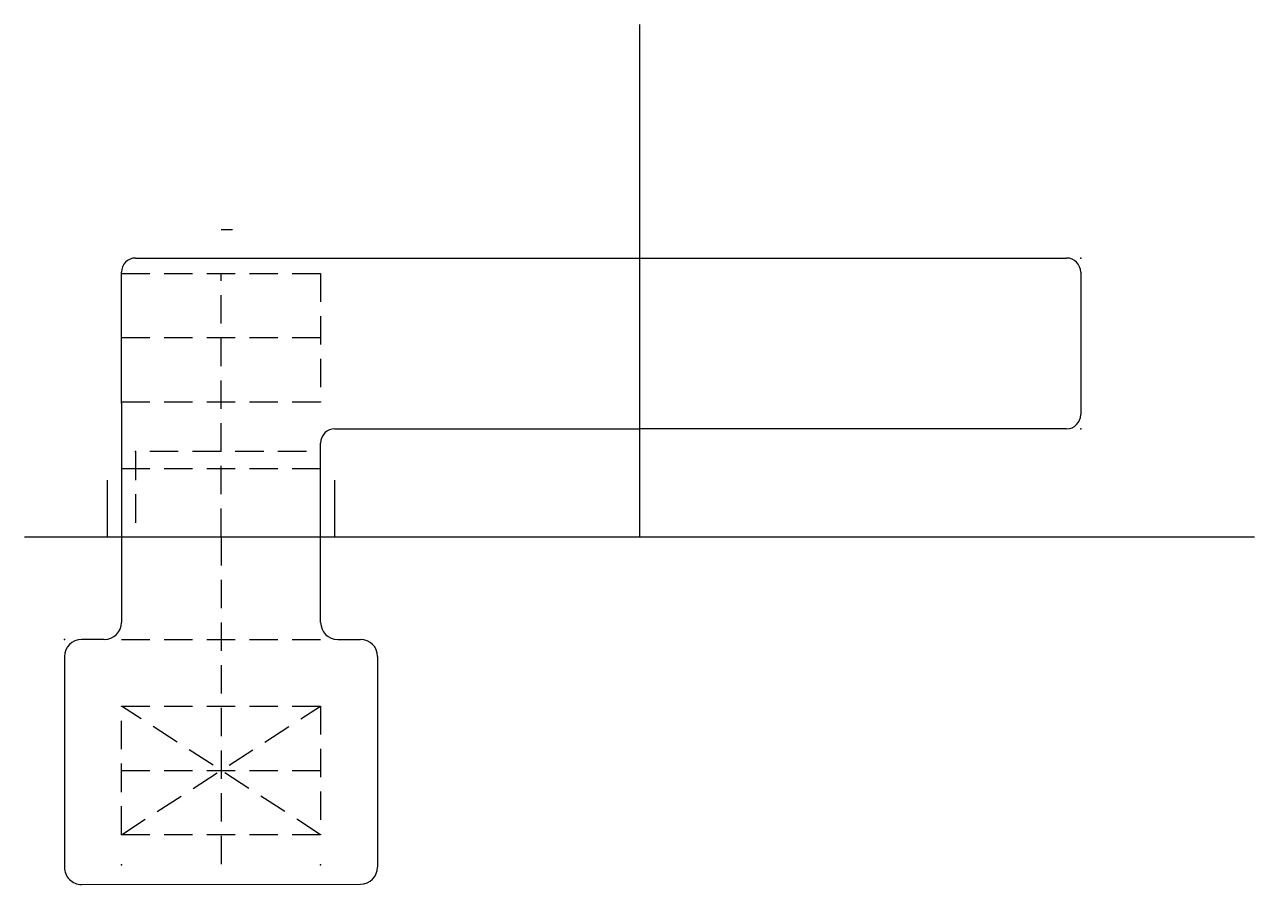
# Model space of a CAD drawing. Header units: millimetres. Extents: x -2.5 to 19.1, y -11.6 to 3.5.
import ezdxf

# ---------------------------------------------------------------- set-up
doc = ezdxf.new("R2010")
doc.units = ezdxf.units.MM
doc.linetypes.add('DASHED', pattern=[0.75, 0.5, -0.25])
doc.layers.get('0').update_dxf_attribs({"linetype": 'CONTINUOUS'})
doc.layers.add('1', color=7, linetype='DASHED')

msp = doc.modelspace()

# ---------------------------------------------------------------- linework, layer by layer
for p, q in [((8.3, 3.55), (8.3, -5.45)), ((0.95, -0.05), (1.15, -0.05)), ((-0.55, -0.55), (15.8, -0.55)), ((-0.8, -3.1), (-0.8, -0.8)), ((16.05, -0.8), (16.05, -3.3)), ((-0.8, -3.1), (-0.8, -6.95)), ((2.95, -3.55), (8.3, -3.55)), ((15.8, -3.55), (8.3, -3.55)), ((2.7, -6.95), (2.7, -3.8)), ((-1.05, -4.45), (-1.05, -5.45)), ((2.95, -5.45), (2.95, -4.45)), ((-2.5, -5.45), (19.1, -5.45)), ((-1.1, -7.25), (-1.5, -7.25)), ((3, -7.25), (3.4, -7.25)), ((-1.8, -7.55), (-1.8, -11.253)), ((3.7, -7.55), (3.7, -11.247)), ((-1.5, -11.553), (3.4, -11.547))]:
    msp.add_line(p, q)
for centre, radius, start, end in [((-0.55, -0.8), 0.25, 90, 180), ((15.8, -0.8), 0.25, 0, 90), ((15.8, -3.3), 0.25, -90, 0), ((2.95, -3.8), 0.25, 90, 180), ((-1.1, -6.95), 0.3, -90, 0), ((3, -6.95), 0.3, 180, 270), ((-1.5, -7.55), 0.3, 90, 180), ((3.4, -7.55), 0.3, 0, 90), ((-1.5, -11.253), 0.3, 180, 270.0632), ((3.4, -11.247), 0.3, -89.9368, 0)]:
    msp.add_arc(centre, radius, start, end)
for p in [(16.05, -0.55), (8.3, -3.55), (16.05, -3.55), (-0.55, -3.95), (-0.55, -4.25), (-1.8, -7.25), (0.95, -9.55), (-0.8, -11.206), (2.7, -11.206)]:
    msp.add_point(p)
at = {"layer": '1'}
for p, q in [((-0.8, -0.82), (2.7, -0.82)), ((-0.8, -3.08), (-0.8, -0.82)), ((0.95, -5.45), (0.95, -0.82)), ((2.7, -0.82), (2.7, -3.08)), ((2.7, -1.95), (-0.8, -1.95)), ((2.7, -3.08), (-0.8, -3.08)), ((-0.55, -3.95), (-0.55, -5.45)), ((2.45, -3.95), (-0.55, -3.95)), ((-0.8, -4.25), (2.7, -4.25)), ((-1.9, -5.45), (3.8, -5.45)), ((0.95, -5.45), (0.95, -11.206)), ((-0.8, -7.25), (2.7, -7.25)), ((-0.8, -10.68), (-0.8, -8.42)), ((-0.8, -8.42), (2.7, -8.42)), ((2.7, -10.68), (-0.8, -8.42)), ((-0.8, -10.68), (2.7, -8.42)), ((2.7, -8.42), (2.7, -10.68)), ((-0.8, -9.55), (2.7, -9.55)), ((2.7, -10.68), (-0.8, -10.68))]:
    msp.add_line(p, q, dxfattribs=at)

doc.saveas('drawing.dxf')
